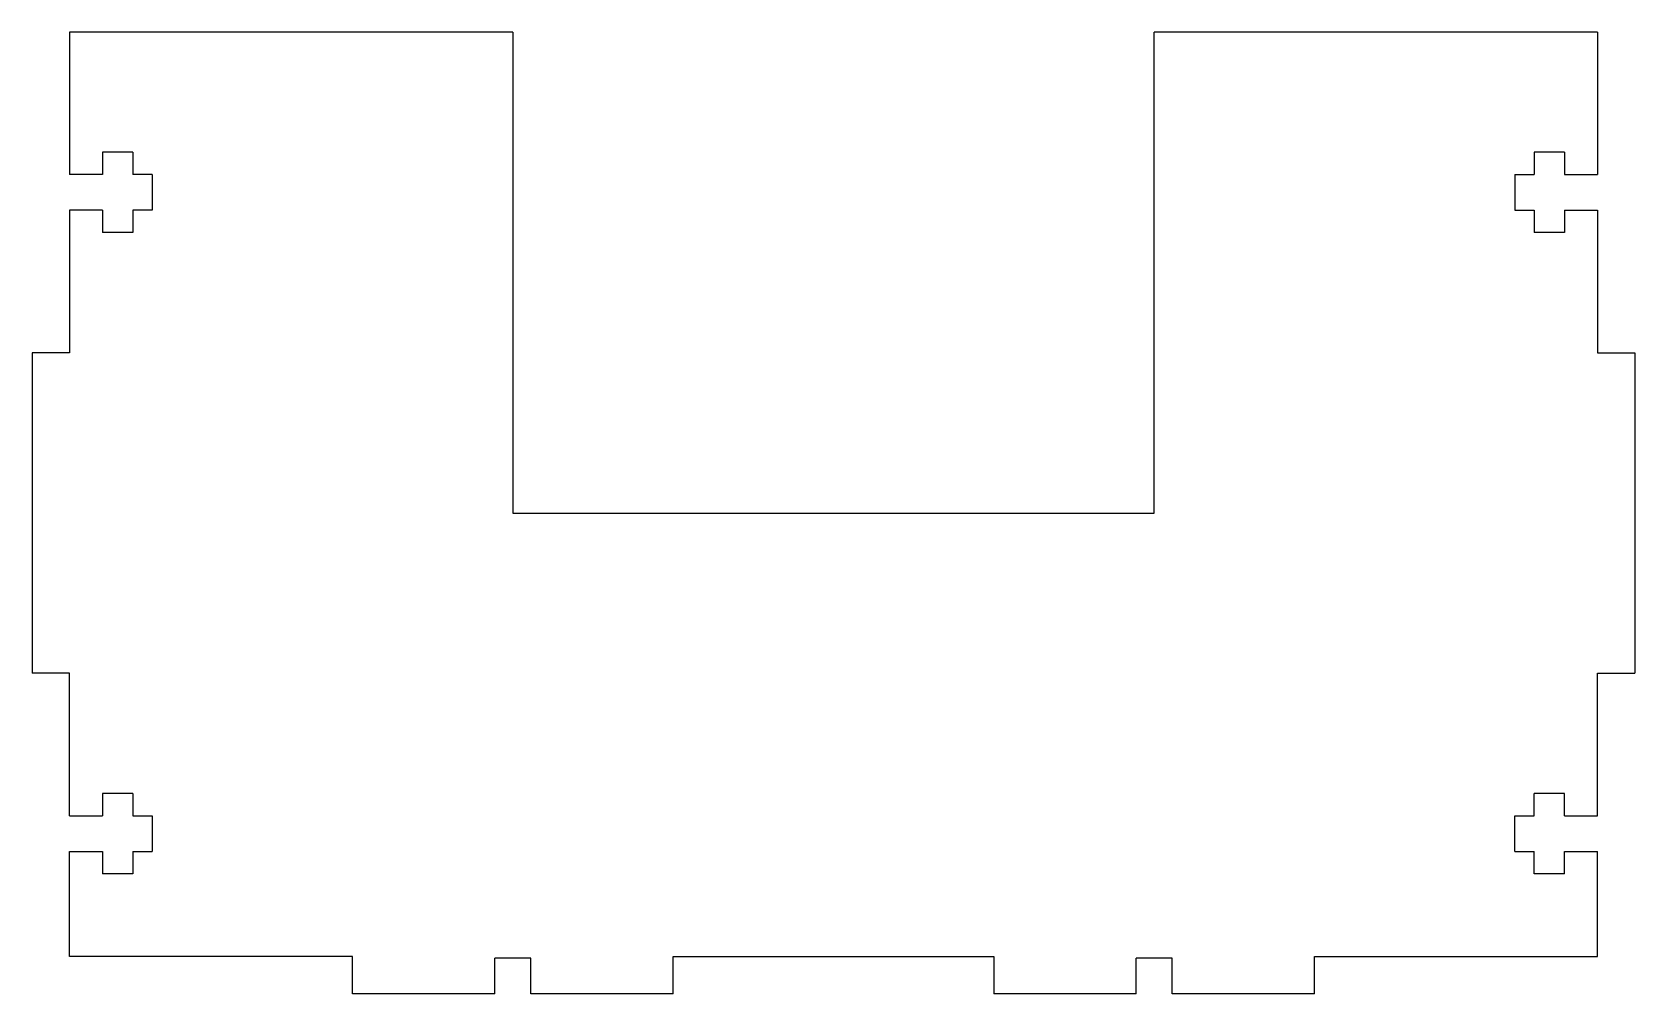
# Model space of a CAD drawing. Extents: x -2.5 to 2.5, y -1.5 to 1.5.
import ezdxf

# ---------------------------------------------------------------- set-up
doc = ezdxf.new("R2010")
doc.units = 0
doc.header["$MEASUREMENT"] = 0
doc.layers.add('VISIBLE', color=7, linetype='CONTINUOUS')

msp = doc.modelspace()

# ---------------------------------------------------------------- linework, layer by layer
at = {"layer": 'VISIBLE'}
for p, q in [((-1, 1.5), (-2.383, 1.5)), ((-2.383, 1.5), (-2.383, 1.056)), ((-1, 1.5), (-1, 0)), ((2.383, 1.5), (1, 1.5)), ((1, 0), (1, 1.5)), ((2.383, 1.5), (2.383, 1.056)), ((-2.2805, 1.125), (-2.2805, 1.056)), ((-2.1855, 1.125), (-2.2805, 1.125)), ((-2.1855, 1.125), (-2.1855, 1.056)), ((2.1855, 1.125), (2.1855, 1.056)), ((2.2805, 1.125), (2.1855, 1.125)), ((2.2805, 1.125), (2.2805, 1.056)), ((-2.2805, 1.056), (-2.383, 1.056)), ((-2.125, 1.056), (-2.1855, 1.056)), ((-2.125, 1.056), (-2.125, 0.944)), ((2.125, 1.056), (2.125, 0.944)), ((2.125, 1.056), (2.1855, 1.056)), ((2.2805, 1.056), (2.383, 1.056)), ((-2.2805, 0.944), (-2.383, 0.944)), ((-2.383, 0.944), (-2.383, 0.5)), ((-2.2805, 0.944), (-2.2805, 0.875)), ((-2.125, 0.944), (-2.1855, 0.944)), ((-2.1855, 0.944), (-2.1855, 0.875)), ((2.125, 0.944), (2.1855, 0.944)), ((2.1855, 0.944), (2.1855, 0.875)), ((2.2805, 0.944), (2.383, 0.944)), ((2.2805, 0.944), (2.2805, 0.875)), ((2.383, 0.944), (2.383, 0.5)), ((-2.1855, 0.875), (-2.2805, 0.875)), ((2.2805, 0.875), (2.1855, 0.875)), ((-2.383, 0.5), (-2.5, 0.5)), ((-2.5, 0.5), (-2.5, -0.5)), ((2.383, 0.5), (2.5, 0.5)), ((2.5, 0.5), (2.5, -0.5)), ((-1, 0), (1, 0)), ((-2.383, -0.5), (-2.5, -0.5)), ((-2.383, -0.944), (-2.383, -0.5)), ((2.383, -0.944), (2.383, -0.5)), ((2.383, -0.5), (2.5, -0.5)), ((-2.2805, -0.875), (-2.2805, -0.944)), ((-2.1855, -0.875), (-2.2805, -0.875)), ((-2.1855, -0.875), (-2.1855, -0.944)), ((2.1855, -0.944), (2.1855, -0.875)), ((2.2805, -0.875), (2.1855, -0.875)), ((2.2805, -0.944), (2.2805, -0.875)), ((-2.383, -0.944), (-2.2805, -0.944)), ((-2.1855, -0.944), (-2.125, -0.944)), ((-2.125, -0.944), (-2.125, -1.056)), ((2.125, -1.056), (2.125, -0.944)), ((2.125, -0.944), (2.1855, -0.944)), ((2.2805, -0.944), (2.383, -0.944)), ((-2.383, -1.056), (-2.2805, -1.056)), ((-2.383, -1.383), (-2.383, -1.056)), ((-2.2805, -1.056), (-2.2805, -1.125)), ((-2.1855, -1.056), (-2.125, -1.056)), ((-2.1855, -1.056), (-2.1855, -1.125)), ((2.125, -1.056), (2.1855, -1.056)), ((2.1855, -1.125), (2.1855, -1.056)), ((2.2805, -1.056), (2.383, -1.056)), ((2.2805, -1.125), (2.2805, -1.056)), ((2.383, -1.383), (2.383, -1.056)), ((-2.1855, -1.125), (-2.2805, -1.125)), ((2.2805, -1.125), (2.1855, -1.125)), ((-1.5, -1.383), (-2.383, -1.383)), ((-1.5, -1.5), (-1.5, -1.383)), ((-1.056, -1.5), (-1.056, -1.388)), ((-0.944, -1.388), (-1.056, -1.388)), ((-0.944, -1.5), (-0.944, -1.388)), ((-0.5, -1.5), (-0.5, -1.383)), ((-0.5, -1.383), (0.5, -1.383)), ((0.5, -1.383), (0.5, -1.5)), ((0.944, -1.5), (0.944, -1.388)), ((1.056, -1.388), (0.944, -1.388)), ((1.056, -1.5), (1.056, -1.388)), ((1.5, -1.5), (1.5, -1.383)), ((1.5, -1.383), (2.383, -1.383)), ((-1.056, -1.5), (-1.5, -1.5)), ((-0.5, -1.5), (-0.944, -1.5)), ((0.944, -1.5), (0.5, -1.5)), ((1.5, -1.5), (1.056, -1.5))]:
    msp.add_line(p, q, dxfattribs=at)

doc.saveas('drawing.dxf')
